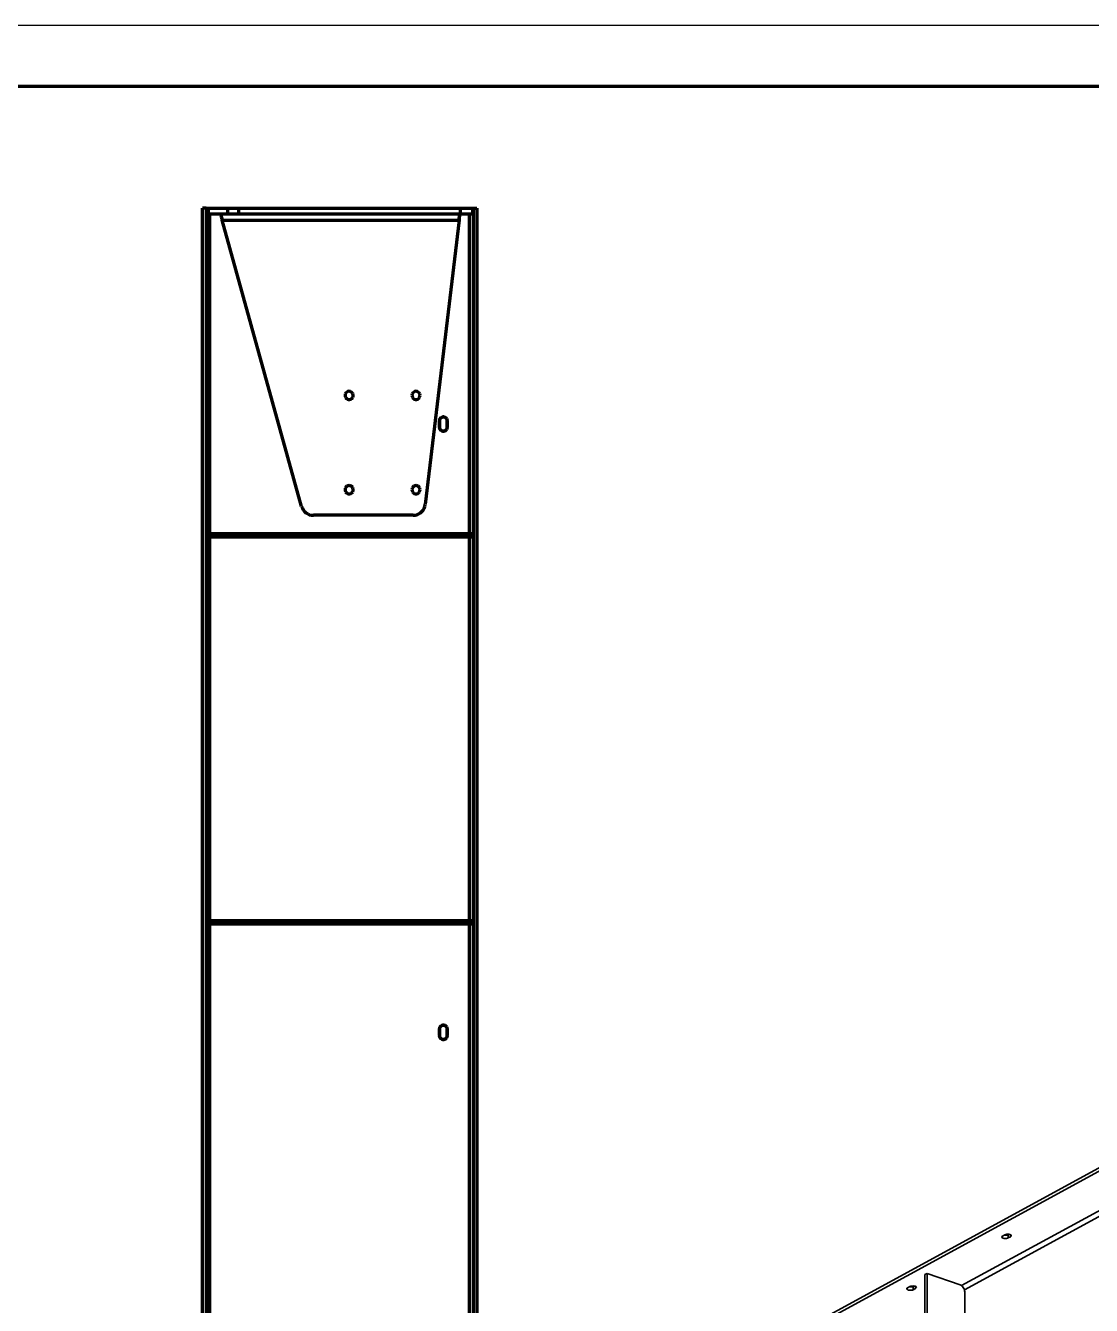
# Model space of a CAD drawing. Header units: millimetres. Extents: x 0 to 594, y 0 to 420.
# Drawn here: x 120 to 207.7, y 314.8 to 420 of the extents above; entities that cross this region are included whole.
import ezdxf

# ---------------------------------------------------------------- set-up
doc = ezdxf.new("R2010")
doc.units = ezdxf.units.MM

msp = doc.modelspace()

# ---------------------------------------------------------------- linework, layer by layer
at = {"color": 1, "lineweight": 70}
for p, q in [((134.58, 299.75), (134.58, 405)), ((134.88, 405), (134.58, 405)), ((134.88, 405), (134.88, 405)), ((134.88, 405), (134.88, 405)), ((134.88, 405), (134.88, 405)), ((134.88, 405), (134.88, 405)), ((134.88, 405), (134.88, 405)), ((134.88, 405), (134.88, 405)), ((134.88, 405), (134.89, 405)), ((134.88, 405), (134.88, 299.75)), ((134.89, 405), (134.89, 405)), ((134.89, 405), (134.9, 405)), ((134.9, 405), (134.9, 405)), ((134.9, 405), (134.91, 405)), ((134.91, 405), (134.91, 405)), ((134.91, 405), (134.92, 405)), ((134.92, 405), (134.93, 405)), ((134.93, 405), (134.93, 405)), ((134.93, 405), (134.93, 405)), ((134.93, 405), (134.93, 405)), ((134.93, 405), (134.93, 405)), ((134.93, 405), (134.94, 405)), ((134.93, 404.5), (134.93, 405)), ((134.94, 405), (134.94, 405)), ((134.94, 405), (134.95, 405)), ((134.95, 405), (134.96, 405)), ((134.96, 405), (134.97, 405)), ((134.97, 405), (134.98, 405)), ((134.98, 405), (134.99, 405)), ((134.99, 405), (135, 405)), ((135, 405), (135.02, 405)), ((135.02, 405), (135.03, 405)), ((135.03, 405), (136.65, 405)), ((135.03, 405), (135.03, 404.5)), ((136.65, 405), (136.69, 405)), ((136.65, 404.5), (136.65, 405)), ((136.69, 405), (136.73, 405)), ((136.73, 405), (136.78, 405)), ((136.78, 405), (136.83, 405)), ((136.83, 405), (136.89, 405)), ((136.89, 405), (136.95, 405)), ((136.95, 405), (137.02, 405)), ((137.02, 405), (137.09, 405)), ((137.09, 405), (137.16, 405)), ((137.16, 405), (137.23, 405)), ((137.23, 405), (137.31, 405)), ((137.31, 405), (137.39, 405)), ((137.39, 405), (137.46, 405)), ((137.46, 405), (137.54, 405)), ((137.54, 405), (155.78, 405)), ((137.54, 405), (137.54, 404.5)), ((155.78, 405), (155.89, 405)), ((155.78, 404.5), (155.78, 405)), ((155.89, 405), (156, 405)), ((156, 405), (156.11, 405)), ((156.11, 405), (156.21, 405)), ((156.21, 405), (156.31, 405)), ((156.31, 405), (156.4, 405)), ((156.4, 405), (156.48, 405)), ((156.48, 405), (156.56, 405)), ((156.56, 405), (156.62, 405)), ((156.62, 405), (156.68, 405)), ((156.68, 405), (156.72, 405)), ((156.72, 405), (156.75, 405)), ((156.75, 405), (156.77, 405)), ((156.77, 405), (156.78, 405)), ((156.78, 405), (156.78, 404.5)), ((156.78, 405), (156.78, 405)), ((156.78, 405), (156.79, 405)), ((156.79, 405), (156.79, 405)), ((156.79, 405), (156.8, 405)), ((156.8, 405), (156.8, 405)), ((156.8, 405), (156.81, 405)), ((156.81, 405), (156.81, 405)), ((156.81, 405), (156.82, 405)), ((156.82, 405), (156.82, 405)), ((156.82, 405), (156.82, 405)), ((156.82, 405), (156.82, 405)), ((156.82, 405), (156.82, 405)), ((156.82, 405), (156.82, 405)), ((156.82, 405), (156.83, 405)), ((156.83, 405), (156.83, 299.75)), ((156.83, 405), (157.13, 405)), ((157.13, 405), (157.13, 299.75)), ((134.94, 404.5), (134.93, 404.5)), ((134.93, 404.5), (134.93, 404.5)), ((134.93, 404.5), (134.93, 404.5)), ((134.93, 404.5), (134.93, 404.5)), ((134.93, 404.5), (134.93, 404.5)), ((134.95, 404.5), (134.94, 404.5)), ((134.94, 404.5), (134.94, 404.5)), ((134.96, 404.5), (134.95, 404.5)), ((134.97, 404.5), (134.96, 404.5)), ((134.98, 404.5), (134.97, 404.5)), ((134.99, 404.5), (134.98, 404.5)), ((135, 404.5), (134.99, 404.5)), ((135.02, 404.5), (135, 404.5)), ((135.03, 404.5), (135.02, 404.5)), ((136.65, 404.5), (135.03, 404.5)), ((135.18, 378.25), (135.18, 404.5)), ((136.06, 404.5), (136.07, 404.47)), ((136.07, 404.49), (136.06, 404.5)), ((136.06, 404.5), (136.06, 404.5)), ((136.07, 404.47), (136.07, 404.49)), ((136.07, 404.47), (136.08, 404.43)), ((136.08, 404.45), (136.07, 404.47)), ((136.08, 404.42), (136.08, 404.45)), ((136.08, 404.43), (136.09, 404.4)), ((136.09, 404.39), (136.08, 404.42)), ((136.09, 404.4), (136.1, 404.37)), ((136.1, 404.35), (136.09, 404.39)), ((136.1, 404.37), (136.11, 404.33)), ((136.12, 404.31), (136.1, 404.35)), ((136.11, 404.33), (136.12, 404.29)), ((136.13, 404.27), (136.12, 404.31)), ((136.12, 404.29), (136.13, 404.26)), ((136.14, 404.22), (136.13, 404.27)), ((136.13, 404.26), (136.14, 404.22)), ((136.14, 404.22), (136.15, 404.19)), ((136.16, 404.17), (136.14, 404.22)), ((136.15, 404.19), (136.16, 404.15)), ((136.17, 404.11), (136.16, 404.17)), ((136.16, 404.15), (136.17, 404.11)), ((136.17, 404.11), (136.18, 404.07)), ((136.19, 404.06), (136.17, 404.11)), ((136.18, 404.07), (136.19, 404.04)), ((136.2, 404), (136.19, 404.06)), ((136.19, 404.04), (136.2, 404)), ((142.72, 380.48), (136.2, 404)), ((136.2, 404), (155.66, 404)), ((136.69, 404.5), (136.65, 404.5)), ((136.73, 404.5), (136.69, 404.5)), ((136.78, 404.5), (136.73, 404.5)), ((136.83, 404.5), (136.78, 404.5)), ((136.89, 404.5), (136.83, 404.5)), ((136.95, 404.5), (136.89, 404.5)), ((137.02, 404.5), (136.95, 404.5)), ((137.09, 404.5), (137.02, 404.5)), ((137.16, 404.5), (137.09, 404.5)), ((137.23, 404.5), (137.16, 404.5)), ((137.31, 404.5), (137.23, 404.5)), ((137.39, 404.5), (137.31, 404.5)), ((137.46, 404.5), (137.39, 404.5)), ((137.54, 404.5), (137.46, 404.5)), ((155.78, 404.5), (137.54, 404.5)), ((155.66, 404), (152.88, 380.63)), ((155.67, 404.11), (155.66, 404.06)), ((155.66, 404.04), (155.67, 404.07)), ((155.66, 404.06), (155.66, 404)), ((155.66, 404), (155.66, 404.04)), ((155.67, 404.15), (155.68, 404.19)), ((155.68, 404.17), (155.67, 404.11)), ((155.67, 404.11), (155.67, 404.15)), ((155.67, 404.07), (155.67, 404.11)), ((155.69, 404.27), (155.68, 404.22)), ((155.68, 404.22), (155.69, 404.26)), ((155.68, 404.22), (155.68, 404.17)), ((155.68, 404.19), (155.68, 404.22)), ((155.7, 404.35), (155.69, 404.31)), ((155.69, 404.29), (155.7, 404.33)), ((155.69, 404.31), (155.69, 404.27)), ((155.69, 404.26), (155.69, 404.29)), ((155.7, 404.4), (155.71, 404.43)), ((155.71, 404.42), (155.7, 404.39)), ((155.7, 404.37), (155.7, 404.4)), ((155.7, 404.39), (155.7, 404.35)), ((155.7, 404.33), (155.7, 404.37)), ((155.72, 404.5), (155.71, 404.49)), ((155.71, 404.47), (155.72, 404.5)), ((155.71, 404.49), (155.71, 404.47)), ((155.71, 404.47), (155.71, 404.45)), ((155.71, 404.43), (155.71, 404.47)), ((155.71, 404.45), (155.71, 404.42)), ((155.72, 404.5), (155.72, 404.5)), ((155.89, 404.5), (155.78, 404.5)), ((156, 404.5), (155.89, 404.5)), ((156.11, 404.5), (156, 404.5)), ((156.21, 404.5), (156.11, 404.5)), ((156.31, 404.5), (156.21, 404.5)), ((156.4, 404.5), (156.31, 404.5)), ((156.48, 404.5), (156.4, 404.5)), ((156.56, 404.5), (156.48, 404.5)), ((156.53, 378.25), (156.53, 404.5)), ((156.62, 404.5), (156.56, 404.5)), ((156.68, 404.5), (156.62, 404.5)), ((156.72, 404.5), (156.68, 404.5)), ((156.75, 404.5), (156.72, 404.5)), ((156.77, 404.5), (156.75, 404.5)), ((156.78, 404.5), (156.77, 404.5)), ((146.31, 389.72), (146.29, 389.63)), ((146.29, 389.63), (146.3, 389.53)), ((146.3, 389.53), (146.33, 389.43)), ((146.36, 389.81), (146.31, 389.72)), ((146.33, 389.43), (146.4, 389.35)), ((146.44, 389.88), (146.36, 389.81)), ((146.4, 389.35), (146.48, 389.3)), ((146.53, 389.92), (146.44, 389.88)), ((146.48, 389.3), (146.58, 389.27)), ((146.63, 389.94), (146.53, 389.92)), ((146.58, 389.27), (146.67, 389.27)), ((146.72, 389.92), (146.63, 389.94)), ((146.67, 389.27), (146.77, 389.3)), ((146.81, 389.88), (146.72, 389.92)), ((146.77, 389.3), (146.85, 389.35)), ((146.89, 389.81), (146.81, 389.88)), ((146.85, 389.35), (146.92, 389.43)), ((146.94, 389.72), (146.89, 389.81)), ((146.92, 389.43), (146.95, 389.53)), ((146.96, 389.63), (146.94, 389.72)), ((146.95, 389.53), (146.96, 389.63)), ((151.81, 389.72), (151.79, 389.63)), ((151.79, 389.63), (151.8, 389.53)), ((151.8, 389.53), (151.83, 389.43)), ((151.86, 389.81), (151.81, 389.72)), ((151.83, 389.43), (151.9, 389.35)), ((151.94, 389.88), (151.86, 389.81)), ((151.9, 389.35), (151.98, 389.3)), ((152.03, 389.92), (151.94, 389.88)), ((151.98, 389.3), (152.08, 389.27)), ((152.13, 389.94), (152.03, 389.92)), ((152.08, 389.27), (152.17, 389.27)), ((152.22, 389.92), (152.13, 389.94)), ((152.17, 389.27), (152.27, 389.3)), ((152.31, 389.88), (152.22, 389.92)), ((152.27, 389.3), (152.35, 389.35)), ((152.39, 389.81), (152.31, 389.88)), ((152.35, 389.35), (152.42, 389.43)), ((152.44, 389.72), (152.39, 389.81)), ((152.42, 389.43), (152.45, 389.53)), ((152.46, 389.63), (152.44, 389.72)), ((152.45, 389.53), (152.46, 389.63)), ((154.05, 387.59), (154.04, 387.5)), ((154.04, 387.5), (154.04, 387)), ((154.09, 387.68), (154.05, 387.59)), ((154.06, 387.59), (154.05, 387.5)), ((154.05, 387.5), (154.05, 387)), ((154.1, 387.68), (154.06, 387.59)), ((154.16, 387.75), (154.09, 387.68)), ((154.16, 387.75), (154.1, 387.68)), ((154.24, 387.8), (154.16, 387.75)), ((154.24, 387.8), (154.16, 387.75)), ((154.33, 387.83), (154.24, 387.8)), ((154.33, 387.82), (154.24, 387.8)), ((154.42, 387.83), (154.33, 387.83)), ((154.42, 387.82), (154.33, 387.82)), ((154.51, 387.8), (154.42, 387.83)), ((154.51, 387.8), (154.42, 387.82)), ((154.59, 387.75), (154.51, 387.8)), ((154.59, 387.75), (154.51, 387.8)), ((154.66, 387.68), (154.59, 387.75)), ((154.65, 387.68), (154.59, 387.75)), ((154.69, 387.59), (154.65, 387.68)), ((154.7, 387.59), (154.66, 387.68)), ((154.7, 387.5), (154.69, 387.59)), ((154.71, 387.5), (154.7, 387.59)), ((154.7, 387), (154.7, 387.5)), ((154.71, 387), (154.71, 387.5)), ((154.04, 387), (154.05, 386.91)), ((154.05, 387), (154.06, 386.91)), ((154.05, 386.91), (154.09, 386.82)), ((154.06, 386.91), (154.1, 386.82)), ((154.09, 386.82), (154.16, 386.75)), ((154.1, 386.82), (154.16, 386.75)), ((154.16, 386.75), (154.24, 386.7)), ((154.16, 386.75), (154.24, 386.7)), ((154.24, 386.7), (154.33, 386.67)), ((154.24, 386.7), (154.33, 386.68)), ((154.33, 386.68), (154.42, 386.68)), ((154.33, 386.67), (154.42, 386.67)), ((154.42, 386.67), (154.51, 386.7)), ((154.42, 386.68), (154.51, 386.7)), ((154.51, 386.7), (154.59, 386.75)), ((154.51, 386.7), (154.59, 386.75)), ((154.59, 386.75), (154.66, 386.82)), ((154.59, 386.75), (154.65, 386.82)), ((154.65, 386.82), (154.69, 386.91)), ((154.66, 386.82), (154.7, 386.91)), ((154.69, 386.91), (154.7, 387)), ((154.7, 386.91), (154.71, 387)), ((146.31, 381.97), (146.29, 381.88)), ((146.29, 381.88), (146.3, 381.78)), ((146.36, 382.06), (146.31, 381.97)), ((146.44, 382.13), (146.36, 382.06)), ((146.53, 382.17), (146.44, 382.13)), ((146.63, 382.19), (146.53, 382.17)), ((146.72, 382.17), (146.63, 382.19)), ((146.81, 382.13), (146.72, 382.17)), ((146.89, 382.06), (146.81, 382.13)), ((146.94, 381.97), (146.89, 382.06)), ((146.96, 381.88), (146.94, 381.97)), ((146.95, 381.78), (146.96, 381.88)), ((151.81, 381.97), (151.79, 381.88)), ((151.79, 381.88), (151.8, 381.78)), ((151.86, 382.06), (151.81, 381.97)), ((151.94, 382.13), (151.86, 382.06)), ((152.03, 382.17), (151.94, 382.13)), ((152.13, 382.19), (152.03, 382.17)), ((152.22, 382.17), (152.13, 382.19)), ((152.31, 382.13), (152.22, 382.17)), ((152.39, 382.06), (152.31, 382.13)), ((152.44, 381.97), (152.39, 382.06)), ((152.46, 381.88), (152.44, 381.97)), ((152.45, 381.78), (152.46, 381.88)), ((146.3, 381.78), (146.33, 381.68)), ((146.33, 381.68), (146.4, 381.6)), ((146.4, 381.6), (146.48, 381.55)), ((146.48, 381.55), (146.58, 381.52)), ((146.58, 381.52), (146.67, 381.52)), ((146.67, 381.52), (146.77, 381.55)), ((146.77, 381.55), (146.85, 381.6)), ((146.85, 381.6), (146.92, 381.68)), ((146.92, 381.68), (146.95, 381.78)), ((151.8, 381.78), (151.83, 381.68)), ((151.83, 381.68), (151.9, 381.6)), ((151.9, 381.6), (151.98, 381.55)), ((151.98, 381.55), (152.08, 381.52)), ((152.08, 381.52), (152.17, 381.52)), ((152.17, 381.52), (152.27, 381.55)), ((152.27, 381.55), (152.35, 381.6)), ((152.35, 381.6), (152.42, 381.68)), ((152.42, 381.68), (152.45, 381.78)), ((142.72, 380.48), (142.78, 380.33)), ((142.78, 380.33), (142.86, 380.19)), ((142.86, 380.19), (142.96, 380.06)), ((142.96, 380.06), (143.08, 379.95)), ((143.08, 379.95), (143.22, 379.87)), ((143.22, 379.87), (143.37, 379.8)), ((143.37, 379.8), (143.52, 379.76)), ((143.52, 379.76), (143.69, 379.75)), ((151.89, 379.75), (152.05, 379.76)), ((152.05, 379.76), (152.2, 379.8)), ((152.2, 379.8), (152.35, 379.86)), ((152.35, 379.86), (152.49, 379.95)), ((152.49, 379.95), (152.61, 380.06)), ((152.61, 380.06), (152.71, 380.18)), ((152.71, 380.18), (152.79, 380.32)), ((152.79, 380.32), (152.85, 380.47)), ((152.85, 380.47), (152.88, 380.63)), ((151.89, 379.75), (143.69, 379.75)), ((134.93, 378.25), (134.93, 377.95)), ((134.93, 378.25), (156.78, 378.25)), ((156.78, 377.95), (134.93, 377.95)), ((135.18, 346.45), (135.18, 377.95)), ((156.53, 346.45), (156.53, 377.95)), ((156.78, 378.25), (156.78, 377.95)), ((134.93, 346.45), (156.78, 346.45)), ((134.93, 346.15), (134.93, 346.45)), ((156.78, 346.15), (134.93, 346.15)), ((135.18, 299.95), (135.18, 346.15)), ((156.53, 299.95), (156.53, 346.15)), ((156.78, 346.15), (156.78, 346.45)), ((154.09, 337.68), (154.05, 337.59)), ((154.1, 337.68), (154.06, 337.59)), ((154.16, 337.75), (154.09, 337.68)), ((154.16, 337.75), (154.1, 337.68)), ((154.24, 337.8), (154.16, 337.75)), ((154.24, 337.8), (154.16, 337.75)), ((154.33, 337.83), (154.24, 337.8)), ((154.33, 337.82), (154.24, 337.8)), ((154.42, 337.83), (154.33, 337.83)), ((154.42, 337.82), (154.33, 337.82)), ((154.51, 337.8), (154.42, 337.83)), ((154.51, 337.8), (154.42, 337.82)), ((154.59, 337.75), (154.51, 337.8)), ((154.59, 337.75), (154.51, 337.8)), ((154.66, 337.68), (154.59, 337.75)), ((154.65, 337.68), (154.59, 337.75)), ((154.69, 337.59), (154.65, 337.68)), ((154.7, 337.59), (154.66, 337.68)), ((154.05, 337.59), (154.04, 337.5)), ((154.04, 337.5), (154.04, 337)), ((154.04, 337), (154.05, 336.91)), ((154.06, 337.59), (154.05, 337.5)), ((154.05, 337.5), (154.05, 337)), ((154.05, 337), (154.06, 336.91)), ((154.05, 336.91), (154.09, 336.82)), ((154.06, 336.91), (154.1, 336.82)), ((154.09, 336.82), (154.16, 336.75)), ((154.1, 336.82), (154.16, 336.75)), ((154.16, 336.75), (154.24, 336.7)), ((154.16, 336.75), (154.24, 336.7)), ((154.24, 336.7), (154.33, 336.67)), ((154.24, 336.7), (154.33, 336.68)), ((154.33, 336.68), (154.42, 336.68)), ((154.33, 336.67), (154.42, 336.67)), ((154.42, 336.67), (154.51, 336.7)), ((154.42, 336.68), (154.51, 336.7)), ((154.51, 336.7), (154.59, 336.75)), ((154.51, 336.7), (154.59, 336.75)), ((154.59, 336.75), (154.66, 336.82)), ((154.59, 336.75), (154.65, 336.82)), ((154.65, 336.82), (154.69, 336.91)), ((154.66, 336.82), (154.7, 336.91)), ((154.7, 337.5), (154.69, 337.59)), ((154.69, 336.91), (154.7, 337)), ((154.71, 337.5), (154.7, 337.59)), ((154.7, 337), (154.7, 337.5)), ((154.7, 336.91), (154.71, 337)), ((154.71, 337), (154.71, 337.5))]:
    msp.add_line(p, q, dxfattribs=at)
at = {"color": 1, "lineweight": 35}
for p, q in [((176.51, 308.81), (242.26, 344.62)), ((242.26, 344.35), (176.72, 308.65)), ((196.97, 316.43), (213.83, 325.62)), ((197.21, 316.09), (213.83, 325.14)), ((200.3, 320.47), (200.29, 320.43)), ((200.29, 320.43), (200.3, 320.39)), ((200.35, 320.51), (200.3, 320.47)), ((200.3, 320.39), (200.34, 320.35)), ((200.34, 320.35), (200.41, 320.33)), ((200.54, 320.61), (200.35, 320.51)), ((200.41, 320.33), (200.49, 320.31)), ((200.57, 320.57), (200.48, 320.58)), ((200.49, 320.31), (200.58, 320.3)), ((200.61, 320.64), (200.54, 320.61)), ((200.66, 320.57), (200.57, 320.57)), ((200.58, 320.3), (200.67, 320.3)), ((200.69, 320.66), (200.61, 320.64)), ((200.75, 320.59), (200.66, 320.57)), ((200.67, 320.3), (200.75, 320.32)), ((200.78, 320.66), (200.69, 320.66)), ((200.82, 320.62), (200.75, 320.59)), ((200.75, 320.32), (200.82, 320.35)), ((200.87, 320.66), (200.78, 320.66)), ((200.89, 320.65), (200.82, 320.62)), ((200.82, 320.35), (200.82, 320.62)), ((200.82, 320.35), (201.01, 320.45)), ((200.95, 320.64), (200.87, 320.66)), ((201.02, 320.61), (200.95, 320.64)), ((201.01, 320.45), (201.01, 320.61)), ((201.01, 320.45), (201.06, 320.49)), ((201.06, 320.57), (201.02, 320.61)), ((201.07, 320.53), (201.06, 320.57)), ((201.06, 320.49), (201.07, 320.53)), ((194.15, 317.44), (193.96, 317.34)), ((193.96, 298.29), (193.96, 317.34)), ((194.15, 317.44), (194.15, 298.39)), ((196.85, 316.5), (194.15, 317.44)), ((192.49, 316.22), (192.48, 316.18)), ((192.48, 316.18), (192.49, 316.14)), ((192.54, 316.26), (192.49, 316.22)), ((192.49, 316.14), (192.53, 316.1)), ((192.53, 316.1), (192.6, 316.07)), ((192.73, 316.36), (192.54, 316.26)), ((192.6, 316.07), (192.68, 316.05)), ((192.76, 316.32), (192.67, 316.32)), ((192.68, 316.05), (192.77, 316.05)), ((192.8, 316.39), (192.73, 316.36)), ((192.85, 316.32), (192.76, 316.32)), ((192.77, 316.05), (192.86, 316.05)), ((192.88, 316.4), (192.8, 316.39)), ((192.94, 316.34), (192.85, 316.32)), ((192.86, 316.05), (192.94, 316.07)), ((192.97, 316.41), (192.88, 316.4)), ((193.01, 316.36), (192.94, 316.34)), ((192.94, 316.07), (193.01, 316.09)), ((193.06, 316.4), (192.97, 316.41)), ((193.08, 316.4), (193.01, 316.36)), ((193.01, 316.09), (193.01, 316.36)), ((193.01, 316.09), (193.2, 316.2)), ((193.15, 316.38), (193.06, 316.4)), ((193.21, 316.35), (193.15, 316.38)), ((193.2, 316.2), (193.2, 316.36)), ((193.2, 316.2), (193.25, 316.24)), ((193.25, 316.32), (193.21, 316.35)), ((193.27, 316.28), (193.25, 316.32)), ((193.25, 316.24), (193.27, 316.28)), ((196.92, 316.46), (196.85, 316.5)), ((197, 316.41), (196.92, 316.46)), ((197.06, 316.35), (197, 316.41)), ((197.12, 316.27), (197.06, 316.35)), ((197.17, 316.19), (197.12, 316.27)), ((197.21, 316.1), (197.17, 316.19)), ((197.23, 316), (197.21, 316.1)), ((197.24, 315.91), (197.23, 316)), ((197.24, 300.07), (197.24, 315.91))]:
    msp.add_line(p, q, dxfattribs=at)
at = {"color": 7, "lineweight": 25}
msp.add_lwpolyline([(0, 0), (594, 0), (594, 420), (0, 420)], close=True, dxfattribs=at)
at = {"color": 7, "lineweight": 70}
msp.add_lwpolyline([(20, 5), (589, 5), (589, 415), (20, 415)], close=True, dxfattribs=at)

doc.saveas('drawing.dxf')
